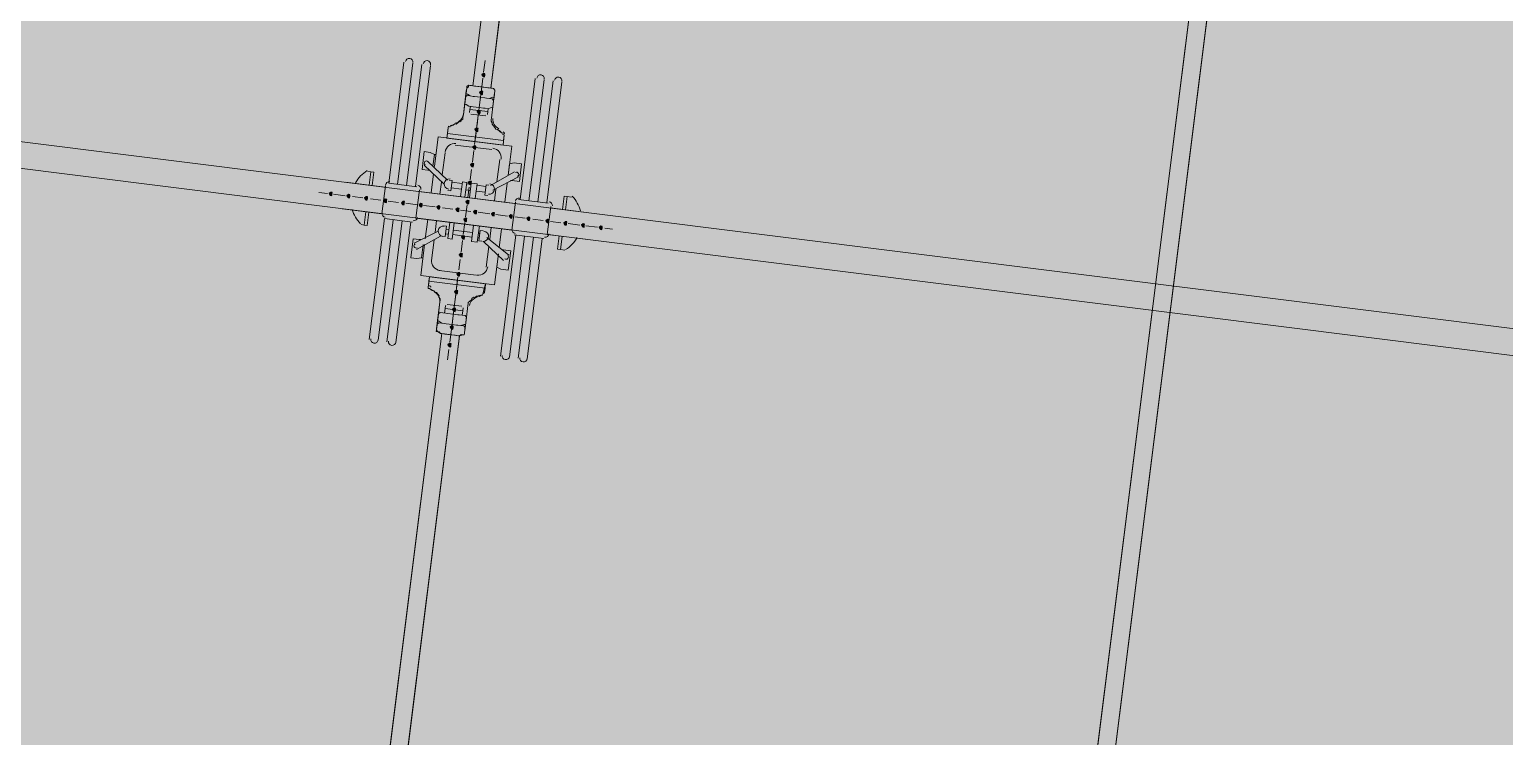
# Model space of a CAD drawing. Header units: metres. Extents: x -4 to 509425, y 7549 to 4732445.
# Drawn here: x 475993.87 to 476002.26, y 4719748.46 to 4719752.49 of the extents above; entities that cross this region are included whole.
import ezdxf

# ---------------------------------------------------------------- set-up
doc = ezdxf.new("R2010")
doc.units = ezdxf.units.M
doc.header["$LTSCALE"] = 0.01
doc.header["$MEASUREMENT"] = 0
doc.layers.get('0').update_dxf_attribs({"lineweight": 0})
doc.layers.add('_SUBESTACIÓN', color=1, linetype='Continuous')
doc.layers.add('SUBESTACION LA VID', color=253, linetype='Continuous')

# ---------------------------------------------------------------- blocks, each defined once
blk = doc.blocks.new('A$Cfff6051d')
at = {"layer": 'SUBESTACION LA VID', "transparency": 33554687}
h = blk.add_hatch(color=256, dxfattribs=at)
h.dxf.hatch_style = 2
h.paths.add_polyline_path([(475996.4589, 4719752.2281), (475996.4599, 4719752.2365), (475996.4515, 4719752.2376), (475996.4421, 4719752.2302), (475996.4494, 4719752.2208), (475996.4578, 4719752.2197)])
h = blk.add_hatch(color=256, dxfattribs=at)
h.dxf.hatch_style = 2
h.paths.add_polyline_path([(475996.4462, 4719752.1273), (475996.4473, 4719752.1357), (475996.4389, 4719752.1367), (475996.4294, 4719752.1294), (475996.4368, 4719752.1199), (475996.4452, 4719752.1189)])
h = blk.add_hatch(color=256, dxfattribs=at)
h.dxf.hatch_style = 2
h.paths.add_polyline_path([(475996.4325, 4719752.0181), (475996.4336, 4719752.0265), (475996.4252, 4719752.0275), (475996.4157, 4719752.0202), (475996.4231, 4719752.0107), (475996.4315, 4719752.0097)])
h = blk.add_hatch(color=256, dxfattribs=at)
h.dxf.hatch_style = 2
h.paths.add_polyline_path([(475996.4199, 4719751.9173), (475996.421, 4719751.9257), (475996.4126, 4719751.9267), (475996.4031, 4719751.9194), (475996.4105, 4719751.9099), (475996.4189, 4719751.9089)])
h = blk.add_hatch(color=256, dxfattribs=at)
h.dxf.hatch_style = 2
h.paths.add_polyline_path([(475996.4073, 4719751.8165), (475996.4083, 4719751.8249), (475996.3999, 4719751.8259), (475996.3905, 4719751.8186), (475996.3978, 4719751.8091), (475996.4062, 4719751.8081)])
h = blk.add_hatch(color=256, dxfattribs=at)
h.dxf.hatch_style = 2
h.paths.add_polyline_path([(475996.3946, 4719751.7157), (475996.3957, 4719751.7241), (475996.3873, 4719751.7251), (475996.3778, 4719751.7178), (475996.3852, 4719751.7083), (475996.3936, 4719751.7073)])
h = blk.add_hatch(color=256, dxfattribs=at)
h.dxf.hatch_style = 2
h.paths.add_polyline_path([(475995.5892, 4719751.5522), (475995.5902, 4719751.5606), (475995.5818, 4719751.5616), (475995.5724, 4719751.5543), (475995.5797, 4719751.5448), (475995.5881, 4719751.5438)])
h = blk.add_hatch(color=256, dxfattribs=at)
h.dxf.hatch_style = 2
h.paths.add_polyline_path([(475996.382, 4719751.6149), (475996.383, 4719751.6233), (475996.3746, 4719751.6243), (475996.3652, 4719751.617), (475996.3725, 4719751.6075), (475996.3809, 4719751.6065)])
h = blk.add_hatch(color=256, dxfattribs=at)
h.dxf.hatch_style = 2
h.paths.add_polyline_path([(475995.69, 4719751.5395), (475995.691, 4719751.5479), (475995.6826, 4719751.549), (475995.6732, 4719751.5416), (475995.6805, 4719751.5322), (475995.6889, 4719751.5311)])
h = blk.add_hatch(color=256, dxfattribs=at)
h.dxf.hatch_style = 2
h.paths.add_polyline_path([(475995.7908, 4719751.5269), (475995.7918, 4719751.5353), (475995.7834, 4719751.5363), (475995.774, 4719751.529), (475995.7813, 4719751.5195), (475995.7897, 4719751.5185)])
h = blk.add_hatch(color=256, dxfattribs=at)
h.dxf.hatch_style = 2
h.paths.add_polyline_path([(475995.9, 4719751.5132), (475995.901, 4719751.5216), (475995.8926, 4719751.5226), (475995.8832, 4719751.5153), (475995.8905, 4719751.5058), (475995.8989, 4719751.5048)])
h = blk.add_hatch(color=256, dxfattribs=at)
h.dxf.hatch_style = 2
h.paths.add_polyline_path([(475996.0008, 4719751.5006), (475996.0018, 4719751.509), (475995.9934, 4719751.51), (475995.984, 4719751.5027), (475995.9913, 4719751.4932), (475995.9997, 4719751.4922)])
h = blk.add_hatch(color=256, dxfattribs=at)
h.dxf.hatch_style = 2
h.paths.add_polyline_path([(475996.1016, 4719751.4879), (475996.1026, 4719751.4963), (475996.0942, 4719751.4974), (475996.0848, 4719751.49), (475996.0921, 4719751.4806), (475996.1005, 4719751.4795)])
h = blk.add_hatch(color=256, dxfattribs=at)
h.dxf.hatch_style = 2
h.paths.add_polyline_path([(475996.2024, 4719751.4753), (475996.2034, 4719751.4837), (475996.195, 4719751.4847), (475996.1856, 4719751.4774), (475996.1929, 4719751.4679), (475996.2013, 4719751.4669)])
h = blk.add_hatch(color=256, dxfattribs=at)
h.dxf.hatch_style = 2
h.paths.add_polyline_path([(475996.3116, 4719751.4616), (475996.3126, 4719751.47), (475996.3042, 4719751.471), (475996.2948, 4719751.4637), (475996.3021, 4719751.4542), (475996.3105, 4719751.4532)])
h = blk.add_hatch(color=256, dxfattribs=at)
h.dxf.hatch_style = 2
h.paths.add_polyline_path([(475996.3683, 4719751.5057), (475996.3694, 4719751.5141), (475996.361, 4719751.5151), (475996.3515, 4719751.5078), (475996.3589, 4719751.4983), (475996.3673, 4719751.4973)])
h = blk.add_hatch(color=256, dxfattribs=at)
h.dxf.hatch_style = 2
h.paths.add_polyline_path([(475996.3557, 4719751.4049), (475996.3567, 4719751.4133), (475996.3483, 4719751.4143), (475996.3389, 4719751.407), (475996.3462, 4719751.3975), (475996.3546, 4719751.3965)])
h = blk.add_hatch(color=256, dxfattribs=at)
h.dxf.hatch_style = 2
h.paths.add_polyline_path([(475996.4124, 4719751.4489), (475996.4134, 4719751.4573), (475996.405, 4719751.4584), (475996.3956, 4719751.4511), (475996.4029, 4719751.4416), (475996.4113, 4719751.4405)])
h = blk.add_hatch(color=256, dxfattribs=at)
h.dxf.hatch_style = 2
h.paths.add_polyline_path([(475996.5132, 4719751.4363), (475996.5142, 4719751.4447), (475996.5058, 4719751.4458), (475996.4964, 4719751.4384), (475996.5037, 4719751.429), (475996.5121, 4719751.4279)])
h = blk.add_hatch(color=256, dxfattribs=at)
h.dxf.hatch_style = 2
h.paths.add_polyline_path([(475996.614, 4719751.4237), (475996.6151, 4719751.4321), (475996.6067, 4719751.4331), (475996.5972, 4719751.4258), (475996.6045, 4719751.4163), (475996.6129, 4719751.4153)])
h = blk.add_hatch(color=256, dxfattribs=at)
h.dxf.hatch_style = 2
h.paths.add_polyline_path([(475996.7148, 4719751.411), (475996.7159, 4719751.4194), (475996.7075, 4719751.4205), (475996.698, 4719751.4131), (475996.7053, 4719751.4037), (475996.7137, 4719751.4026)])
h = blk.add_hatch(color=256, dxfattribs=at)
h.dxf.hatch_style = 2
h.paths.add_polyline_path([(475996.824, 4719751.3973), (475996.8251, 4719751.4057), (475996.8167, 4719751.4068), (475996.8072, 4719751.3994), (475996.8146, 4719751.39), (475996.823, 4719751.3889)])
h = blk.add_hatch(color=256, dxfattribs=at)
h.dxf.hatch_style = 2
h.paths.add_polyline_path([(475996.9248, 4719751.3847), (475996.9259, 4719751.3931), (475996.9175, 4719751.3942), (475996.908, 4719751.3868), (475996.9154, 4719751.3774), (475996.9238, 4719751.3763)])
h = blk.add_hatch(color=256, dxfattribs=at)
h.dxf.hatch_style = 2
h.paths.add_polyline_path([(475996.343, 4719751.3041), (475996.3441, 4719751.3125), (475996.3357, 4719751.3135), (475996.3262, 4719751.3062), (475996.3336, 4719751.2967), (475996.342, 4719751.2957)])
h = blk.add_hatch(color=256, dxfattribs=at)
h.dxf.hatch_style = 2
h.paths.add_polyline_path([(475997.0256, 4719751.3721), (475997.0267, 4719751.3805), (475997.0183, 4719751.3815), (475997.0088, 4719751.3742), (475997.0162, 4719751.3647), (475997.0246, 4719751.3637)])
h = blk.add_hatch(color=256, dxfattribs=at)
h.dxf.hatch_style = 2
h.paths.add_polyline_path([(475997.1264, 4719751.3594), (475997.1275, 4719751.3678), (475997.1191, 4719751.3689), (475997.1096, 4719751.3615), (475997.117, 4719751.3521), (475997.1254, 4719751.351)])
h = blk.add_hatch(color=256, dxfattribs=at)
h.dxf.hatch_style = 2
h.paths.add_polyline_path([(475996.3304, 4719751.2033), (475996.3314, 4719751.2117), (475996.323, 4719751.2127), (475996.3136, 4719751.2054), (475996.3209, 4719751.1959), (475996.3293, 4719751.1949)])
h = blk.add_hatch(color=256, dxfattribs=at)
h.dxf.hatch_style = 2
h.paths.add_polyline_path([(475996.3167, 4719751.0941), (475996.3178, 4719751.1025), (475996.3094, 4719751.1035), (475996.2999, 4719751.0962), (475996.3072, 4719751.0867), (475996.3156, 4719751.0857)])
h = blk.add_hatch(color=256, dxfattribs=at)
h.dxf.hatch_style = 2
h.paths.add_polyline_path([(475996.3041, 4719750.9932), (475996.3051, 4719751.0016), (475996.2967, 4719751.0027), (475996.2873, 4719750.9954), (475996.2946, 4719750.9859), (475996.303, 4719750.9848)])
h = blk.add_hatch(color=256, dxfattribs=at)
h.dxf.hatch_style = 2
h.paths.add_polyline_path([(475996.2914, 4719750.8924), (475996.2925, 4719750.9008), (475996.2841, 4719750.9019), (475996.2746, 4719750.8946), (475996.282, 4719750.8851), (475996.2904, 4719750.884)])
h = blk.add_hatch(color=256, dxfattribs=at)
h.dxf.hatch_style = 2
h.paths.add_polyline_path([(475996.2788, 4719750.7916), (475996.2798, 4719750.8), (475996.2714, 4719750.8011), (475996.262, 4719750.7937), (475996.2693, 4719750.7843), (475996.2777, 4719750.7832)])
h = blk.add_hatch(color=256, dxfattribs=at)
h.dxf.hatch_style = 2
h.paths.add_polyline_path([(475996.2661, 4719750.6908), (475996.2672, 4719750.6992), (475996.2588, 4719750.7003), (475996.2493, 4719750.6929), (475996.2567, 4719750.6835), (475996.2651, 4719750.6824)])
at = {"layer": 'SUBESTACION LA VID', "lineweight": 15}
for p, q in [((475997.0667, 4719757.5529), (475996.3916, 4719752.1683)), ((475997.1675, 4719757.5402), (475996.4925, 4719752.1556)), ((476071.0252, 4719742.1716), (475975.2782, 4719754.1753)), ((476000.6589, 4719754.0821), (475999.9217, 4719748.2018)), ((476071.0063, 4719742.0204), (475975.2593, 4719754.0241)), ((476000.7597, 4719754.0694), (476000.0225, 4719748.1892)), ((475996.461, 4719752.3132), (475996.4526, 4719752.246)), ((475995.999, 4719752.3028), (475995.9126, 4719751.614)), ((475995.963, 4719751.6077), (475996.0494, 4719752.2965)), ((475996.0998, 4719752.2902), (475996.0134, 4719751.6014)), ((475996.0638, 4719751.595), (475996.1502, 4719752.2839)), ((475996.3549, 4719752.1473), (475996.3475, 4719752.0885)), ((475996.4484, 4719752.2123), (475996.4399, 4719752.1451)), ((475996.6602, 4719751.5203), (475996.7466, 4719752.2091)), ((475996.797, 4719752.2028), (475996.7106, 4719751.5139)), ((475996.761, 4719751.5076), (475996.8474, 4719752.1965)), ((475996.8978, 4719752.1901), (475996.8114, 4719751.5013)), ((475996.337, 4719752.0045), (475996.3475, 4719752.0885)), ((475996.4347, 4719752.1031), (475996.4273, 4719752.0443)), ((475996.5071, 4719752.0685), (475996.4966, 4719751.9845)), ((475996.5071, 4719752.0685), (475996.5145, 4719752.1273)), ((475996.3727, 4719752.0171), (475996.3748, 4719752.0339)), ((475996.464, 4719751.9971), (475996.38, 4719752.0076)), ((475996.3811, 4719752.016), (475996.3811, 4719752.016)), ((475996.422, 4719752.0023), (475996.4147, 4719751.9435)), ((475996.4651, 4719752.0055), (475996.4651, 4719752.0055)), ((475996.4756, 4719752.0212), (475996.4735, 4719752.0044)), ((475996.5659, 4719751.8563), (475996.2466, 4719751.8963)), ((475996.2603, 4719751.9373), (475996.2876, 4719751.9509)), ((475996.4094, 4719751.9015), (475996.401, 4719751.8343)), ((475996.5312, 4719751.9204), (475996.5543, 4719751.9004)), ((475996.172, 4719751.7095), (475996.1931, 4719751.8775)), ((475996.6131, 4719751.8248), (475996.1931, 4719751.8775)), ((475996.4997, 4719751.8049), (475996.2897, 4719751.8312)), ((475996.592, 4719751.6568), (475996.6131, 4719751.8248)), ((475996.1332, 4719751.7399), (475996.2476, 4719751.6317)), ((475996.2171, 4719751.6611), (475996.2329, 4719751.7871)), ((475996.3968, 4719751.8007), (475996.3883, 4719751.7335)), ((475996.528, 4719751.6222), (475996.5438, 4719751.7482)), ((475995.7929, 4719751.6802), (475995.8097, 4719751.6781)), ((475996.1132, 4719751.7168), (475996.2276, 4719751.6086)), ((475996.1531, 4719751.5583), (475996.1667, 4719751.6675)), ((475996.3831, 4719751.6915), (475996.3757, 4719751.6327)), ((475996.6288, 4719751.6778), (475996.4912, 4719751.6012)), ((475996.6508, 4719751.6494), (475996.5048, 4719751.5739)), ((475995.564, 4719751.5553), (475995.5136, 4719751.5616)), ((475995.6648, 4719751.5427), (475995.5976, 4719751.5511)), ((475995.8926, 4719751.5909), (475995.6658, 4719751.6193)), ((475995.8737, 4719751.4397), (475995.8937, 4719751.5993)), ((475996.0722, 4719751.594), (475995.9126, 4719751.614)), ((475996.0869, 4719751.5751), (475996.0669, 4719751.4155)), ((475996.6319, 4719751.4982), (475996.0859, 4719751.5667)), ((475996.2035, 4719751.5519), (475996.2119, 4719751.6191)), ((475996.3263, 4719751.5792), (475996.2675, 4719751.5866)), ((475996.3305, 4719751.6128), (475996.2717, 4719751.6202)), ((475996.3211, 4719751.5372), (475996.3316, 4719751.6212)), ((475996.3568, 4719751.618), (475996.3316, 4719751.6212)), ((475996.3463, 4719751.534), (475996.3568, 4719751.618)), ((475996.3767, 4719751.5729), (475996.3515, 4719751.576)), ((475996.3809, 4719751.6065), (475996.3557, 4719751.6096)), ((475996.3704, 4719751.5907), (475996.3631, 4719751.5319)), ((475996.3715, 4719751.5309), (475996.382, 4719751.6149)), ((475996.4156, 4719751.6107), (475996.382, 4719751.6149)), ((475996.4051, 4719751.5267), (475996.4156, 4719751.6107)), ((475996.4607, 4719751.5623), (475996.4103, 4719751.5687)), ((475996.4649, 4719751.5959), (475996.4145, 4719751.6023)), ((475996.4828, 4719751.6022), (475996.466, 4719751.6043)), ((475996.5143, 4719751.513), (475996.5227, 4719751.5802)), ((475996.5731, 4719751.5056), (475996.5868, 4719751.6148)), ((475995.8737, 4719751.4397), (475995.6469, 4719751.4681)), ((475995.7656, 4719751.53), (475995.7068, 4719751.5374)), ((475995.8664, 4719751.5174), (475995.8076, 4719751.5248)), ((475995.9672, 4719751.5048), (475995.9084, 4719751.5121)), ((475996.0764, 4719751.4911), (475996.0092, 4719751.4995)), ((475996.1772, 4719751.4784), (475996.11, 4719751.4869)), ((475996.278, 4719751.4658), (475996.2192, 4719751.4732)), ((475996.3578, 4719751.4899), (475996.3494, 4719751.4227)), ((475996.6518, 4719751.5213), (475996.8198, 4719751.5003)), ((475996.8145, 4719751.3217), (475996.8345, 4719751.4813)), ((475996.8335, 4719751.4729), (475997.0519, 4719751.4456)), ((475996.9522, 4719751.5349), (475996.927, 4719751.538)), ((475995.7886, 4719751.3736), (475995.7981, 4719751.4492)), ((475995.801, 4719750.7236), (475995.8873, 4719751.4124)), ((475995.9377, 4719751.4061), (475995.8514, 4719750.7172)), ((475996.0469, 4719751.3924), (475995.8873, 4719751.4124)), ((475995.9018, 4719750.7109), (475995.9881, 4719751.3997)), ((475996.0385, 4719751.3934), (475995.9522, 4719750.7046)), ((475996.1204, 4719751.2978), (475996.1341, 4719751.407)), ((475996.1761, 4719751.3335), (475996.1845, 4719751.4007)), ((475996.2601, 4719751.3912), (475996.2485, 4719751.2988)), ((475996.2853, 4719751.3881), (475996.2737, 4719751.2957)), ((475996.3788, 4719751.4532), (475996.32, 4719751.4605)), ((475996.3452, 4719751.3891), (475996.3367, 4719751.3219)), ((475996.488, 4719751.4395), (475996.4208, 4719751.4479)), ((475996.5888, 4719751.4268), (475996.5216, 4719751.4353)), ((475996.6896, 4719751.4142), (475996.6308, 4719751.4216)), ((475996.7904, 4719751.4016), (475996.7316, 4719751.4089)), ((475996.8912, 4719751.3889), (475996.8324, 4719751.3963)), ((475997.0004, 4719751.3752), (475996.9332, 4719751.3837)), ((475995.7718, 4719751.3757), (475995.755, 4719751.3778)), ((475996.0574, 4719751.2716), (475996.1939, 4719751.3398)), ((475996.07, 4719751.2359), (475996.2076, 4719751.3125)), ((475996.2517, 4719751.324), (475996.2349, 4719751.3262)), ((475996.2548, 4719751.3492), (475996.238, 4719751.3514)), ((475996.3861, 4719751.3072), (475996.2769, 4719751.3209)), ((475996.3892, 4719751.3324), (475996.28, 4719751.3461)), ((475996.3945, 4719751.3744), (475996.3829, 4719751.282)), ((475996.4281, 4719751.3702), (475996.4165, 4719751.2778)), ((475996.4281, 4719751.3019), (475996.4197, 4719751.303)), ((475996.4312, 4719751.3271), (475996.4228, 4719751.3282)), ((475996.595, 4719751.2042), (475996.4711, 4719751.3051)), ((475996.4869, 4719751.2946), (475996.4953, 4719751.3618)), ((475996.5404, 4719751.2452), (475996.5541, 4719751.3544)), ((475996.635, 4719751.3187), (475996.5486, 4719750.6298)), ((475996.599, 4719750.6235), (475996.6854, 4719751.3123)), ((475996.6266, 4719751.3197), (475996.7946, 4719751.2986)), ((475996.7358, 4719751.306), (475996.6494, 4719750.6172)), ((475996.6998, 4719750.6109), (475996.7862, 4719751.2997)), ((475996.8145, 4719751.3217), (475997.0329, 4719751.2944)), ((475996.8722, 4719751.2377), (475996.8817, 4719751.3133)), ((475997.1012, 4719751.3626), (475997.034, 4719751.371)), ((475997.1852, 4719751.3521), (475997.1432, 4719751.3573)), ((475996.0941, 4719751.0878), (475996.1162, 4719751.2642)), ((475996.1561, 4719751.1739), (475996.1708, 4719751.2915)), ((475996.2737, 4719751.2957), (475996.2485, 4719751.2988)), ((475996.3325, 4719751.2883), (475996.3241, 4719751.2211)), ((475996.4165, 4719751.2778), (475996.3829, 4719751.282)), ((475996.4428, 4719751.283), (475996.426, 4719751.2851)), ((475996.5656, 4719751.1738), (475996.4512, 4719751.282)), ((475996.4669, 4719751.1349), (475996.4816, 4719751.2526)), ((475996.8891, 4719751.2356), (475996.9143, 4719751.2324)), ((475996.3188, 4719751.1791), (475996.3115, 4719751.1203)), ((475996.5141, 4719751.0352), (475996.5362, 4719751.2116)), ((475996.5141, 4719751.0352), (475996.0941, 4719751.0878)), ((475996.4605, 4719751.0163), (475996.1413, 4719751.0563)), ((475996.4102, 4719751.0909), (475996.2001, 4719751.1172)), ((475996.3062, 4719751.0783), (475996.2988, 4719751.0195)), ((475996.1445, 4719751.0133), (475996.1686, 4719751.0017)), ((475996.2936, 4719750.9775), (475996.2851, 4719750.9103)), ((475996.4122, 4719750.9712), (475996.4385, 4719750.9764)), ((475996.2032, 4719750.9376), (475996.1927, 4719750.8536)), ((475996.2347, 4719750.9166), (475996.2326, 4719750.8998)), ((475996.2431, 4719750.9156), (475996.2431, 4719750.9156)), ((475996.3282, 4719750.9134), (475996.2442, 4719750.924)), ((475996.3271, 4719750.905), (475996.3271, 4719750.905)), ((475996.3334, 4719750.8872), (475996.3355, 4719750.904)), ((475996.3523, 4719750.8336), (475996.3628, 4719750.9176)), ((475996.1853, 4719750.7948), (475996.1927, 4719750.8536)), ((475996.2809, 4719750.8767), (475996.2725, 4719750.8095)), ((475996.3523, 4719750.8336), (475996.3449, 4719750.7748)), ((475996.2147, 4719750.757), (475995.4828, 4719744.9188)), ((475996.3155, 4719750.7444), (475995.5836, 4719744.9061)), ((475996.2672, 4719750.7675), (475996.2599, 4719750.7087)), ((475996.2546, 4719750.6667), (475996.2472, 4719750.6079))]:
    blk.add_line(p, q, dxfattribs=at)
at = {"layer": 'SUBESTACION LA VID', "lineweight": 0}
for p, q in [((475996.4637, 4719751.0415), (475996.4479, 4719750.9837)), ((475996.2147, 4719750.757), (475996.3155, 4719750.7444))]:
    blk.add_line(p, q, dxfattribs=at)
at = {"layer": 'SUBESTACION LA VID', "lineweight": 15}
for points in [[(475997.0667, 4719757.5529), (475997.1675, 4719757.5402), (475996.4925, 4719752.1556), (475996.3916, 4719752.1683), (475997.0667, 4719757.5529)], [(476071.0063, 4719742.0204), (476071.0252, 4719742.1716), (475975.2782, 4719754.1753), (475975.2593, 4719754.0241), (476071.0063, 4719742.0204)], [(476000.6589, 4719754.0821), (476000.7597, 4719754.0694), (476000.0225, 4719748.1892), (475999.9217, 4719748.2018), (476000.6589, 4719754.0821)], [(475996.2509, 4719751.9299), (475996.2435, 4719751.8711), (475996.4031, 4719751.8511), (475996.442, 4719752.1619), (475996.4084, 4719752.1662), (475996.3916, 4719752.1683), (475996.3832, 4719752.1693), (475996.3748, 4719752.1704), (475996.3664, 4719752.1714), (475996.3654, 4719752.163), (475996.3559, 4719752.1557), (475996.3549, 4719752.1473), (475996.3538, 4719752.1389), (475996.3475, 4719752.0885), (475996.337, 4719752.0045), (475996.3359, 4719751.9961), (475996.3349, 4719751.9877), (475996.3338, 4719751.9793), (475996.3244, 4719751.9719), (475996.3233, 4719751.9635), (475996.3149, 4719751.9646), (475996.3055, 4719751.9572), (475996.296, 4719751.9499), (475996.2876, 4719751.9509), (475996.2782, 4719751.9436), (475996.2603, 4719751.9373), (475996.2519, 4719751.9383), (475996.2509, 4719751.9299)], [(475996.3549, 4719752.1473), (475996.3538, 4719752.1389), (475996.3528, 4719752.1305), (475996.3517, 4719752.1221), (475996.3601, 4719752.121), (475996.3759, 4719752.1105), (475996.3927, 4719752.1084), (475996.4011, 4719752.1074), (475996.4347, 4719752.1031), (475996.4599, 4719752.1), (475996.4683, 4719752.0989), (475996.4851, 4719752.0968), (475996.5029, 4719752.1031), (475996.5113, 4719752.1021), (475996.5124, 4719752.1105), (475996.5134, 4719752.1189), (475996.5145, 4719752.1273), (475996.5155, 4719752.1357), (475996.5166, 4719752.1441), (475996.5093, 4719752.1535), (475996.4925, 4719752.1556), (475996.4757, 4719752.1577), (475996.4673, 4719752.1588), (475996.442, 4719752.1619), (475996.4084, 4719752.1662), (475996.4, 4719752.1672), (475996.3832, 4719752.1693), (475996.3664, 4719752.1714), (475996.357, 4719752.1641), (475996.3559, 4719752.1557), (475996.3549, 4719752.1473)], [(475996.5701, 4719751.8899), (475996.5627, 4719751.8311), (475996.4031, 4719751.8511), (475996.442, 4719752.1619), (475996.4673, 4719752.1588), (475996.4757, 4719752.1577), (475996.4841, 4719752.1567), (475996.4925, 4719752.1556), (475996.5009, 4719752.1546), (475996.5093, 4719752.1535), (475996.5166, 4719752.1441), (475996.5155, 4719752.1357), (475996.5145, 4719752.1273), (475996.5134, 4719752.1189), (475996.5071, 4719752.0685), (475996.4966, 4719751.9845), (475996.4955, 4719751.9761), (475996.4945, 4719751.9677), (475996.5018, 4719751.9582), (475996.5008, 4719751.9498), (475996.5081, 4719751.9404), (475996.5155, 4719751.9309), (475996.5228, 4719751.9214), (475996.5312, 4719751.9204), (475996.547, 4719751.9099), (475996.5543, 4719751.9004), (475996.5627, 4719751.8994), (475996.5617, 4719751.891), (475996.5701, 4719751.8899)], [(475996.4273, 4719752.0443), (475996.4525, 4719752.0412), (475996.4609, 4719752.0401), (475996.4777, 4719752.038), (475996.4956, 4719752.0443), (475996.504, 4719752.0433), (475996.505, 4719752.0517), (475996.5061, 4719752.0601), (475996.5071, 4719752.0685), (475996.5082, 4719752.0769), (475996.5092, 4719752.0853), (475996.5019, 4719752.0947), (475996.4851, 4719752.0968), (475996.4683, 4719752.0989), (475996.4599, 4719752.1), (475996.4347, 4719752.1031), (475996.4011, 4719752.1074), (475996.3927, 4719752.1084), (475996.3759, 4719752.1105), (475996.3591, 4719752.1126), (475996.3496, 4719752.1053), (475996.3486, 4719752.0969), (475996.3475, 4719752.0885), (475996.3465, 4719752.0801), (475996.3454, 4719752.0717), (475996.3444, 4719752.0633), (475996.3528, 4719752.0622), (475996.3685, 4719752.0517), (475996.3853, 4719752.0496), (475996.3937, 4719752.0486), (475996.4273, 4719752.0443)], [(475996.4777, 4719752.038), (475996.4756, 4719752.0212), (475996.3748, 4719752.0339), (475996.3769, 4719752.0507)], [(475996.5701, 4719751.8899), (475996.5659, 4719751.8563), (475996.5627, 4719751.8311), (475996.2435, 4719751.8711), (475996.2466, 4719751.8963), (475996.2509, 4719751.9299)], [(475996.1017, 4719751.6927), (475996.1143, 4719751.7935), (475996.1479, 4719751.7893), (475996.172, 4719751.7777)], [(475996.1804, 4719751.7767), (475996.172, 4719751.7777), (475996.1636, 4719751.7105)], [(475996.6057, 4719751.6295), (475996.6141, 4719751.6284), (475996.6561, 4719751.6232), (475996.6687, 4719751.724), (475996.6267, 4719751.7292), (475996.6005, 4719751.724), (475996.592, 4719751.6568)], [(475995.817, 4719751.6004), (475995.8265, 4719751.676), (475995.8097, 4719751.6781), (475995.8002, 4719751.6025)], [(475996.1017, 4719751.6927), (475996.1353, 4719751.6885), (475996.1437, 4719751.6874)], [(475996.2486, 4719751.5719), (475996.2654, 4719751.5698), (475996.2728, 4719751.6286), (475996.256, 4719751.6307)], [(475996.4754, 4719751.5434), (475996.4586, 4719751.5455), (475996.466, 4719751.6043)], [(475996.6329, 4719751.5066), (475996.6129, 4719751.347), (475996.0669, 4719751.4155)], [(475996.9007, 4719751.4645), (475996.9102, 4719751.5401), (475996.927, 4719751.538), (475996.9175, 4719751.4624)], [(475995.7813, 4719751.4513), (475995.7718, 4719751.3757), (475995.7886, 4719751.3736)], [(475996.2233, 4719751.3703), (475996.2401, 4719751.3682), (475996.2328, 4719751.3094), (475996.216, 4719751.3115)], [(475996.4502, 4719751.3418), (475996.4334, 4719751.3439), (475996.426, 4719751.2851)], [(475996.8985, 4719751.3112), (475996.8891, 4719751.2356), (475996.8722, 4719751.2377)], [(475996.0522, 4719751.2979), (475996.0385, 4719751.1887), (475996.0721, 4719751.1844), (475996.0983, 4719751.1897)], [(475996.0522, 4719751.2979), (475996.0858, 4719751.2937), (475996.0942, 4719751.2926)], [(475996.1067, 4719751.1886), (475996.0983, 4719751.1897), (475996.1078, 4719751.2653)], [(475996.5562, 4719751.2347), (475996.5646, 4719751.2336), (475996.6066, 4719751.2284), (475996.5929, 4719751.1192), (475996.5509, 4719751.1244), (475996.5267, 4719751.136), (475996.5362, 4719751.2116)], [(475996.1382, 4719751.0311), (475996.1445, 4719751.0815), (475996.3041, 4719751.0615), (475996.2651, 4719750.7507), (475996.2315, 4719750.7549), (475996.2147, 4719750.757), (475996.2063, 4719750.7581), (475996.199, 4719750.7675), (475996.1906, 4719750.7686), (475996.1832, 4719750.778), (475996.1843, 4719750.7864), (475996.1853, 4719750.7948), (475996.1927, 4719750.8536), (475996.2032, 4719750.9376), (475996.2043, 4719750.946), (475996.2053, 4719750.9544), (475996.198, 4719750.9639), (475996.199, 4719750.9723), (475996.1917, 4719750.9817), (475996.1844, 4719750.9912), (475996.176, 4719750.9922), (475996.1686, 4719751.0017), (475996.1602, 4719751.0028), (475996.1445, 4719751.0133), (475996.1361, 4719751.0143), (475996.1371, 4719751.0227), (475996.1382, 4719751.0311)], [(475996.4574, 4719750.9911), (475996.4605, 4719751.0163), (475996.4637, 4719751.0415), (475996.1445, 4719751.0815), (475996.1413, 4719751.0563), (475996.1382, 4719751.0311)], [(475996.4574, 4719750.9911), (475996.4637, 4719751.0415), (475996.3041, 4719751.0615), (475996.2651, 4719750.7507), (475996.2903, 4719750.7475), (475996.2987, 4719750.7465), (475996.3071, 4719750.7454), (475996.3155, 4719750.7444), (475996.325, 4719750.7517), (475996.3334, 4719750.7507), (475996.3418, 4719750.7496), (475996.3428, 4719750.758), (475996.3439, 4719750.7664), (475996.3449, 4719750.7748), (475996.3523, 4719750.8336), (475996.3628, 4719750.9176), (475996.3639, 4719750.926), (475996.3649, 4719750.9344), (475996.3744, 4719750.9418), (475996.3839, 4719750.9491), (475996.3849, 4719750.9575), (475996.3944, 4719750.9649), (475996.4028, 4719750.9638), (475996.4122, 4719750.9712), (475996.429, 4719750.9691), (475996.4385, 4719750.9764), (475996.4469, 4719750.9753), (475996.4479, 4719750.9837), (475996.4574, 4719750.9911)], [(475996.3303, 4719750.862), (475996.3334, 4719750.8872), (475996.2326, 4719750.8998), (475996.2295, 4719750.8746)], [(475996.1853, 4719750.7948), (475996.1864, 4719750.8032), (475996.1874, 4719750.8116), (475996.1969, 4719750.819), (475996.2137, 4719750.8169), (475996.2305, 4719750.8148), (475996.2389, 4719750.8137), (475996.2725, 4719750.8095), (475996.2977, 4719750.8063), (475996.3061, 4719750.8053), (475996.3229, 4719750.8032), (475996.3397, 4719750.8011), (475996.347, 4719750.7916), (475996.346, 4719750.7832), (475996.3449, 4719750.7748), (475996.3439, 4719750.7664), (475996.3428, 4719750.758), (475996.3418, 4719750.7496), (475996.3334, 4719750.7507), (475996.3155, 4719750.7444), (475996.2987, 4719750.7465), (475996.2903, 4719750.7475), (475996.2651, 4719750.7507), (475996.2315, 4719750.7549), (475996.2231, 4719750.756), (475996.2063, 4719750.7581), (475996.1906, 4719750.7686), (475996.1822, 4719750.7696), (475996.1832, 4719750.778), (475996.1843, 4719750.7864), (475996.1853, 4719750.7948)], [(475996.2799, 4719750.8683), (475996.3051, 4719750.8651), (475996.3135, 4719750.8641), (475996.3303, 4719750.862), (475996.3471, 4719750.8599), (475996.3544, 4719750.8504), (475996.3534, 4719750.842), (475996.3523, 4719750.8336), (475996.3513, 4719750.8252), (475996.3502, 4719750.8168), (475996.3491, 4719750.8084), (475996.3407, 4719750.8095), (475996.3229, 4719750.8032), (475996.3061, 4719750.8053), (475996.2977, 4719750.8063), (475996.2725, 4719750.8095), (475996.2389, 4719750.8137), (475996.2305, 4719750.8148), (475996.2137, 4719750.8169), (475996.1979, 4719750.8274), (475996.1895, 4719750.8284), (475996.1906, 4719750.8368), (475996.1917, 4719750.8452), (475996.1927, 4719750.8536), (475996.1938, 4719750.862), (475996.1948, 4719750.8704), (475996.2043, 4719750.8778), (475996.2211, 4719750.8757), (475996.2379, 4719750.8736), (475996.2463, 4719750.8725), (475996.2799, 4719750.8683)], [(475996.2147, 4719750.757), (475996.3155, 4719750.7444), (475995.5836, 4719744.9061), (475995.4828, 4719744.9188), (475996.2147, 4719750.757)]]:
    blk.add_lwpolyline(points, dxfattribs=at)
at = {"layer": 'SUBESTACION LA VID'}
for points in [[(475996.4589, 4719752.2281), (475996.4599, 4719752.2365), (475996.4515, 4719752.2376), (475996.4421, 4719752.2302), (475996.4494, 4719752.2208), (475996.4578, 4719752.2197)], [(475996.4462, 4719752.1273), (475996.4473, 4719752.1357), (475996.4389, 4719752.1367), (475996.4294, 4719752.1294), (475996.4368, 4719752.1199), (475996.4452, 4719752.1189)], [(475996.4325, 4719752.0181), (475996.4336, 4719752.0265), (475996.4252, 4719752.0275), (475996.4157, 4719752.0202), (475996.4231, 4719752.0107), (475996.4315, 4719752.0097)], [(475996.4199, 4719751.9173), (475996.421, 4719751.9257), (475996.4126, 4719751.9267), (475996.4031, 4719751.9194), (475996.4105, 4719751.9099), (475996.4189, 4719751.9089)], [(475996.4073, 4719751.8165), (475996.4083, 4719751.8249), (475996.3999, 4719751.8259), (475996.3905, 4719751.8186), (475996.3978, 4719751.8091), (475996.4062, 4719751.8081)], [(475996.3946, 4719751.7157), (475996.3957, 4719751.7241), (475996.3873, 4719751.7251), (475996.3778, 4719751.7178), (475996.3852, 4719751.7083), (475996.3936, 4719751.7073)], [(475995.5892, 4719751.5522), (475995.5902, 4719751.5606), (475995.5818, 4719751.5616), (475995.5724, 4719751.5543), (475995.5797, 4719751.5448), (475995.5881, 4719751.5438)], [(475996.382, 4719751.6149), (475996.383, 4719751.6233), (475996.3746, 4719751.6243), (475996.3652, 4719751.617), (475996.3725, 4719751.6075), (475996.3809, 4719751.6065)], [(475995.69, 4719751.5395), (475995.691, 4719751.5479), (475995.6826, 4719751.549), (475995.6732, 4719751.5416), (475995.6805, 4719751.5322), (475995.6889, 4719751.5311)], [(475995.7908, 4719751.5269), (475995.7918, 4719751.5353), (475995.7834, 4719751.5363), (475995.774, 4719751.529), (475995.7813, 4719751.5195), (475995.7897, 4719751.5185)], [(475995.9, 4719751.5132), (475995.901, 4719751.5216), (475995.8926, 4719751.5226), (475995.8832, 4719751.5153), (475995.8905, 4719751.5058), (475995.8989, 4719751.5048)], [(475996.0008, 4719751.5006), (475996.0018, 4719751.509), (475995.9934, 4719751.51), (475995.984, 4719751.5027), (475995.9913, 4719751.4932), (475995.9997, 4719751.4922)], [(475996.1016, 4719751.4879), (475996.1026, 4719751.4963), (475996.0942, 4719751.4974), (475996.0848, 4719751.49), (475996.0921, 4719751.4806), (475996.1005, 4719751.4795)], [(475996.2024, 4719751.4753), (475996.2034, 4719751.4837), (475996.195, 4719751.4847), (475996.1856, 4719751.4774), (475996.1929, 4719751.4679), (475996.2013, 4719751.4669)], [(475996.3116, 4719751.4616), (475996.3126, 4719751.47), (475996.3042, 4719751.471), (475996.2948, 4719751.4637), (475996.3021, 4719751.4542), (475996.3105, 4719751.4532)], [(475996.3683, 4719751.5057), (475996.3694, 4719751.5141), (475996.361, 4719751.5151), (475996.3515, 4719751.5078), (475996.3589, 4719751.4983), (475996.3673, 4719751.4973)], [(475996.3557, 4719751.4049), (475996.3567, 4719751.4133), (475996.3483, 4719751.4143), (475996.3389, 4719751.407), (475996.3462, 4719751.3975), (475996.3546, 4719751.3965)], [(475996.4124, 4719751.4489), (475996.4134, 4719751.4573), (475996.405, 4719751.4584), (475996.3956, 4719751.4511), (475996.4029, 4719751.4416), (475996.4113, 4719751.4405)], [(475996.5132, 4719751.4363), (475996.5142, 4719751.4447), (475996.5058, 4719751.4458), (475996.4964, 4719751.4384), (475996.5037, 4719751.429), (475996.5121, 4719751.4279)], [(475996.614, 4719751.4237), (475996.6151, 4719751.4321), (475996.6067, 4719751.4331), (475996.5972, 4719751.4258), (475996.6045, 4719751.4163), (475996.6129, 4719751.4153)], [(475996.7148, 4719751.411), (475996.7159, 4719751.4194), (475996.7075, 4719751.4205), (475996.698, 4719751.4131), (475996.7053, 4719751.4037), (475996.7137, 4719751.4026)], [(475996.824, 4719751.3973), (475996.8251, 4719751.4057), (475996.8167, 4719751.4068), (475996.8072, 4719751.3994), (475996.8146, 4719751.39), (475996.823, 4719751.3889)], [(475996.9248, 4719751.3847), (475996.9259, 4719751.3931), (475996.9175, 4719751.3942), (475996.908, 4719751.3868), (475996.9154, 4719751.3774), (475996.9238, 4719751.3763)], [(475996.343, 4719751.3041), (475996.3441, 4719751.3125), (475996.3357, 4719751.3135), (475996.3262, 4719751.3062), (475996.3336, 4719751.2967), (475996.342, 4719751.2957)], [(475997.0256, 4719751.3721), (475997.0267, 4719751.3805), (475997.0183, 4719751.3815), (475997.0088, 4719751.3742), (475997.0162, 4719751.3647), (475997.0246, 4719751.3637)], [(475997.1264, 4719751.3594), (475997.1275, 4719751.3678), (475997.1191, 4719751.3689), (475997.1096, 4719751.3615), (475997.117, 4719751.3521), (475997.1254, 4719751.351)], [(475996.3304, 4719751.2033), (475996.3314, 4719751.2117), (475996.323, 4719751.2127), (475996.3136, 4719751.2054), (475996.3209, 4719751.1959), (475996.3293, 4719751.1949)], [(475996.3167, 4719751.0941), (475996.3178, 4719751.1025), (475996.3094, 4719751.1035), (475996.2999, 4719751.0962), (475996.3072, 4719751.0867), (475996.3156, 4719751.0857)], [(475996.3041, 4719750.9932), (475996.3051, 4719751.0016), (475996.2967, 4719751.0027), (475996.2873, 4719750.9954), (475996.2946, 4719750.9859), (475996.303, 4719750.9848)], [(475996.2914, 4719750.8924), (475996.2925, 4719750.9008), (475996.2841, 4719750.9019), (475996.2746, 4719750.8946), (475996.282, 4719750.8851), (475996.2904, 4719750.884)], [(475996.2788, 4719750.7916), (475996.2798, 4719750.8), (475996.2714, 4719750.8011), (475996.262, 4719750.7937), (475996.2693, 4719750.7843), (475996.2777, 4719750.7832)], [(475996.2661, 4719750.6908), (475996.2672, 4719750.6992), (475996.2588, 4719750.7003), (475996.2493, 4719750.6929), (475996.2567, 4719750.6835), (475996.2651, 4719750.6824)]]:
    blk.add_lwpolyline(points, close=True, dxfattribs=at)
at = {"layer": 'SUBESTACION LA VID', "lineweight": 0}
for points in [[(475996.4589, 4719752.2281), (475996.4599, 4719752.2365), (475996.4515, 4719752.2376), (475996.4421, 4719752.2302), (475996.4494, 4719752.2208), (475996.4578, 4719752.2197)], [(475996.4462, 4719752.1273), (475996.4473, 4719752.1357), (475996.4389, 4719752.1367), (475996.4294, 4719752.1294), (475996.4368, 4719752.1199), (475996.4452, 4719752.1189)], [(475996.4325, 4719752.0181), (475996.4336, 4719752.0265), (475996.4252, 4719752.0275), (475996.4157, 4719752.0202), (475996.4231, 4719752.0107), (475996.4315, 4719752.0097)], [(475996.4199, 4719751.9173), (475996.421, 4719751.9257), (475996.4126, 4719751.9267), (475996.4031, 4719751.9194), (475996.4105, 4719751.9099), (475996.4189, 4719751.9089)], [(475996.4073, 4719751.8165), (475996.4083, 4719751.8249), (475996.3999, 4719751.8259), (475996.3905, 4719751.8186), (475996.3978, 4719751.8091), (475996.4062, 4719751.8081)], [(475996.3946, 4719751.7157), (475996.3957, 4719751.7241), (475996.3873, 4719751.7251), (475996.3778, 4719751.7178), (475996.3852, 4719751.7083), (475996.3936, 4719751.7073)], [(475995.5892, 4719751.5522), (475995.5902, 4719751.5606), (475995.5818, 4719751.5616), (475995.5724, 4719751.5543), (475995.5797, 4719751.5448), (475995.5881, 4719751.5438)], [(475996.382, 4719751.6149), (475996.383, 4719751.6233), (475996.3746, 4719751.6243), (475996.3652, 4719751.617), (475996.3725, 4719751.6075), (475996.3809, 4719751.6065)], [(475995.69, 4719751.5395), (475995.691, 4719751.5479), (475995.6826, 4719751.549), (475995.6732, 4719751.5416), (475995.6805, 4719751.5322), (475995.6889, 4719751.5311)], [(475995.7908, 4719751.5269), (475995.7918, 4719751.5353), (475995.7834, 4719751.5363), (475995.774, 4719751.529), (475995.7813, 4719751.5195), (475995.7897, 4719751.5185)], [(475995.9, 4719751.5132), (475995.901, 4719751.5216), (475995.8926, 4719751.5226), (475995.8832, 4719751.5153), (475995.8905, 4719751.5058), (475995.8989, 4719751.5048)], [(475996.0008, 4719751.5006), (475996.0018, 4719751.509), (475995.9934, 4719751.51), (475995.984, 4719751.5027), (475995.9913, 4719751.4932), (475995.9997, 4719751.4922)], [(475996.1016, 4719751.4879), (475996.1026, 4719751.4963), (475996.0942, 4719751.4974), (475996.0848, 4719751.49), (475996.0921, 4719751.4806), (475996.1005, 4719751.4795)], [(475996.2024, 4719751.4753), (475996.2034, 4719751.4837), (475996.195, 4719751.4847), (475996.1856, 4719751.4774), (475996.1929, 4719751.4679), (475996.2013, 4719751.4669)], [(475996.3116, 4719751.4616), (475996.3126, 4719751.47), (475996.3042, 4719751.471), (475996.2948, 4719751.4637), (475996.3021, 4719751.4542), (475996.3105, 4719751.4532)], [(475996.3683, 4719751.5057), (475996.3694, 4719751.5141), (475996.361, 4719751.5151), (475996.3515, 4719751.5078), (475996.3589, 4719751.4983), (475996.3673, 4719751.4973)], [(475996.3557, 4719751.4049), (475996.3567, 4719751.4133), (475996.3483, 4719751.4143), (475996.3389, 4719751.407), (475996.3462, 4719751.3975), (475996.3546, 4719751.3965)], [(475996.4124, 4719751.4489), (475996.4134, 4719751.4573), (475996.405, 4719751.4584), (475996.3956, 4719751.4511), (475996.4029, 4719751.4416), (475996.4113, 4719751.4405)], [(475996.5132, 4719751.4363), (475996.5142, 4719751.4447), (475996.5058, 4719751.4458), (475996.4964, 4719751.4384), (475996.5037, 4719751.429), (475996.5121, 4719751.4279)], [(475996.614, 4719751.4237), (475996.6151, 4719751.4321), (475996.6067, 4719751.4331), (475996.5972, 4719751.4258), (475996.6045, 4719751.4163), (475996.6129, 4719751.4153)], [(475996.7148, 4719751.411), (475996.7159, 4719751.4194), (475996.7075, 4719751.4205), (475996.698, 4719751.4131), (475996.7053, 4719751.4037), (475996.7137, 4719751.4026)], [(475996.824, 4719751.3973), (475996.8251, 4719751.4057), (475996.8167, 4719751.4068), (475996.8072, 4719751.3994), (475996.8146, 4719751.39), (475996.823, 4719751.3889)], [(475996.9248, 4719751.3847), (475996.9259, 4719751.3931), (475996.9175, 4719751.3942), (475996.908, 4719751.3868), (475996.9154, 4719751.3774), (475996.9238, 4719751.3763)], [(475996.343, 4719751.3041), (475996.3441, 4719751.3125), (475996.3357, 4719751.3135), (475996.3262, 4719751.3062), (475996.3336, 4719751.2967), (475996.342, 4719751.2957)], [(475997.0256, 4719751.3721), (475997.0267, 4719751.3805), (475997.0183, 4719751.3815), (475997.0088, 4719751.3742), (475997.0162, 4719751.3647), (475997.0246, 4719751.3637)], [(475997.1264, 4719751.3594), (475997.1275, 4719751.3678), (475997.1191, 4719751.3689), (475997.1096, 4719751.3615), (475997.117, 4719751.3521), (475997.1254, 4719751.351)], [(475996.3304, 4719751.2033), (475996.3314, 4719751.2117), (475996.323, 4719751.2127), (475996.3136, 4719751.2054), (475996.3209, 4719751.1959), (475996.3293, 4719751.1949)], [(475996.3167, 4719751.0941), (475996.3178, 4719751.1025), (475996.3094, 4719751.1035), (475996.2999, 4719751.0962), (475996.3072, 4719751.0867), (475996.3156, 4719751.0857)], [(475996.3041, 4719750.9932), (475996.3051, 4719751.0016), (475996.2967, 4719751.0027), (475996.2873, 4719750.9954), (475996.2946, 4719750.9859), (475996.303, 4719750.9848)], [(475996.2914, 4719750.8924), (475996.2925, 4719750.9008), (475996.2841, 4719750.9019), (475996.2746, 4719750.8946), (475996.282, 4719750.8851), (475996.2904, 4719750.884)], [(475996.2788, 4719750.7916), (475996.2798, 4719750.8), (475996.2714, 4719750.8011), (475996.262, 4719750.7937), (475996.2693, 4719750.7843), (475996.2777, 4719750.7832)], [(475996.2661, 4719750.6908), (475996.2672, 4719750.6992), (475996.2588, 4719750.7003), (475996.2493, 4719750.6929), (475996.2567, 4719750.6835), (475996.2651, 4719750.6824)]]:
    blk.add_lwpolyline(points, close=True, dxfattribs=at)
for points in [[(475996.337, 4719752.0045), (475996.3538, 4719752.1389), (475996.3549, 4719752.1473), (475996.337, 4719752.0045), (475996.3559, 4719752.1557)], [(475996.1445, 4719751.0815), (475996.1371, 4719751.0227), (475996.1445, 4719751.0815), (475996.1371, 4719751.0227)], [(475996.2032, 4719750.9376), (475996.1853, 4719750.7948), (475996.1843, 4719750.7864), (475996.2032, 4719750.9376), (475996.1832, 4719750.778)]]:
    blk.add_lwpolyline(points, dxfattribs=at)
at = {"layer": 'SUBESTACION LA VID', "lineweight": 15}
for points in [[(475996.0499, 4719752.3007), (475996.0513, 4719752.3123), (475996.0431, 4719752.3229), (475996.0315, 4719752.3243), (475996.0199, 4719752.3258), (475996.0093, 4719752.3176), (475996.0079, 4719752.306)], [(475996.1507, 4719752.2881), (475996.1521, 4719752.2997), (475996.1439, 4719752.3102), (475996.1323, 4719752.3117), (475996.1207, 4719752.3132), (475996.1101, 4719752.3049), (475996.1087, 4719752.2933)], [(475996.7975, 4719752.207), (475996.799, 4719752.2186), (475996.7907, 4719752.2292), (475996.7792, 4719752.2306), (475996.7676, 4719752.2321), (475996.757, 4719752.2238), (475996.7555, 4719752.2122)], [(475996.8983, 4719752.1943), (475996.8998, 4719752.2059), (475996.8916, 4719752.2165), (475996.88, 4719752.218), (475996.8684, 4719752.2194), (475996.8578, 4719752.2112), (475996.8563, 4719752.1996)], [(475996.136, 4719751.7372), (475996.1308, 4719751.742), (475996.1228, 4719751.7416), (475996.118, 4719751.7364), (475996.1133, 4719751.7312), (475996.1136, 4719751.7232), (475996.1188, 4719751.7185)], [(475996.2612, 4719751.6385), (475996.245, 4719751.6406), (475996.2302, 4719751.6291), (475996.2282, 4719751.6128), (475996.2261, 4719751.5966), (475996.2376, 4719751.5818), (475996.2539, 4719751.5797)], [(475996.6458, 4719751.6524), (475996.652, 4719751.6557), (475996.6543, 4719751.6634), (475996.651, 4719751.6696), (475996.6477, 4719751.6758), (475996.64, 4719751.6781), (475996.6338, 4719751.6748)], [(475996.4807, 4719751.5513), (475996.4969, 4719751.5493), (475996.5117, 4719751.5608), (475996.5138, 4719751.577), (475996.5158, 4719751.5933), (475996.5043, 4719751.6081), (475996.4881, 4719751.6101)], [(475996.2275, 4719751.3697), (475996.2113, 4719751.3718), (475996.1965, 4719751.3603), (475996.1945, 4719751.344), (475996.1924, 4719751.3278), (475996.2039, 4719751.313), (475996.2202, 4719751.3109)], [(475996.447, 4719751.2825), (475996.4632, 4719751.2805), (475996.478, 4719751.292), (475996.4801, 4719751.3082), (475996.4821, 4719751.3244), (475996.4706, 4719751.3393), (475996.4544, 4719751.3413)], [(475996.0624, 4719751.2686), (475996.0562, 4719751.2653), (475996.0539, 4719751.2576), (475996.0572, 4719751.2514), (475996.0605, 4719751.2453), (475996.0682, 4719751.2429), (475996.0744, 4719751.2462)], [(475996.5723, 4719751.1838), (475996.5774, 4719751.1791), (475996.5855, 4719751.1794), (475996.5902, 4719751.1846), (475996.5949, 4719751.1898), (475996.5946, 4719751.1978), (475996.5894, 4719751.2026)], [(475995.8099, 4719750.7267), (475995.8084, 4719750.7151), (475995.8167, 4719750.7045), (475995.8283, 4719750.7031), (475995.8399, 4719750.7016), (475995.8504, 4719750.7098), (475995.8519, 4719750.7214)], [(475995.9107, 4719750.7141), (475995.9092, 4719750.7025), (475995.9175, 4719750.6919), (475995.9291, 4719750.6904), (475995.9407, 4719750.689), (475995.9512, 4719750.6972), (475995.9527, 4719750.7088)], [(475996.5575, 4719750.633), (475996.5561, 4719750.6214), (475996.5643, 4719750.6108), (475996.5759, 4719750.6093), (475996.5875, 4719750.6079), (475996.5981, 4719750.6161), (475996.5995, 4719750.6277)], [(475996.6583, 4719750.6203), (475996.6569, 4719750.6087), (475996.6651, 4719750.5982), (475996.6767, 4719750.5967), (475996.6883, 4719750.5953), (475996.6989, 4719750.6035), (475996.7003, 4719750.6151)]]:
    blk.add_open_spline(points, degree=3, knots=[0, 0, 0, 0, 1, 1, 1, 2, 2, 2, 2], dxfattribs=at)
for points in [[(475996.2903, 4719751.9551), (475996.3138, 4719751.9611), (475996.3318, 4719751.98), (475996.3367, 4719752.0037)], [(475996.5051, 4719751.9826), (475996.504, 4719751.9583), (475996.5168, 4719751.9356), (475996.538, 4719751.924)], [(475996.2698, 4719751.944), (475996.2646, 4719751.9429), (475996.2606, 4719751.9387), (475996.2598, 4719751.9335)], [(475996.5706, 4719751.8945), (475996.5711, 4719751.8998), (475996.5683, 4719751.9048), (475996.5635, 4719751.9071)], [(475996.2949, 4719751.8391), (475996.2648, 4719751.8429), (475996.2373, 4719751.8215), (475996.2335, 4719751.7913)], [(475996.5527, 4719751.7513), (475996.5565, 4719751.7815), (475996.5351, 4719751.809), (475996.5049, 4719751.8128)], [(475995.789, 4719751.6855), (475995.762, 4719751.6682), (475995.7395, 4719751.6445), (475995.7236, 4719751.6166)], [(475995.9179, 4719751.6219), (475995.9063, 4719751.6233), (475995.8957, 4719751.6151), (475995.8942, 4719751.6035)], [(475996.0958, 4719751.5782), (475996.0973, 4719751.5898), (475996.0891, 4719751.6004), (475996.0775, 4719751.6019)], [(475996.6571, 4719751.5292), (475996.6455, 4719751.5306), (475996.6349, 4719751.5224), (475996.6335, 4719751.5108)], [(475996.8435, 4719751.4845), (475996.8449, 4719751.4961), (475996.8367, 4719751.5067), (475996.8251, 4719751.5081)], [(475997.0037, 4719751.4561), (475996.9951, 4719751.4871), (475996.9792, 4719751.5156), (475996.9572, 4719751.539)], [(475995.7045, 4719751.4649), (475995.7131, 4719751.4339), (475995.729, 4719751.4055), (475995.751, 4719751.382)], [(475995.8742, 4719751.4439), (475995.8728, 4719751.4323), (475995.881, 4719751.4217), (475995.8926, 4719751.4203)], [(475996.0522, 4719751.4002), (475996.0638, 4719751.3988), (475996.0744, 4719751.407), (475996.0758, 4719751.4186)], [(475996.6134, 4719751.3512), (475996.612, 4719751.3396), (475996.6202, 4719751.329), (475996.6318, 4719751.3276)], [(475996.7998, 4719751.3065), (475996.8114, 4719751.3051), (475996.822, 4719751.3133), (475996.8235, 4719751.3249)], [(475996.9192, 4719751.2355), (475996.9462, 4719751.2529), (475996.9687, 4719751.2765), (475996.9847, 4719751.3044)], [(475996.1566, 4719751.1781), (475996.1528, 4719751.148), (475996.1742, 4719751.1205), (475996.2043, 4719751.1167)], [(475996.4144, 4719751.0903), (475996.4445, 4719751.0866), (475996.472, 4719751.1079), (475996.4758, 4719751.1381)], [(475996.147, 4719751.0339), (475996.1465, 4719751.0286), (475996.1494, 4719751.0236), (475996.1541, 4719751.0212)], [(475996.2031, 4719750.9385), (475996.2042, 4719750.9627), (475996.1914, 4719750.9854), (475996.1702, 4719750.997)], [(475996.4179, 4719750.966), (475996.3945, 4719750.96), (475996.3765, 4719750.9411), (475996.3715, 4719750.9174)], [(475996.4478, 4719750.9844), (475996.453, 4719750.9855), (475996.457, 4719750.9897), (475996.4578, 4719750.9949)]]:
    blk.add_open_spline(points, degree=3, dxfattribs=at)

msp = doc.modelspace()

# ---------------------------------------------------------------- hatches: boundary and pattern name
at = {"layer": '_SUBESTACIÓN', "transparency": 33554559}
h = msp.add_hatch(color=1, dxfattribs=at)
h.dxf.hatch_style = 1
h.paths.add_polyline_path([(475968.6399, 4719805.825), (476089.9386, 4719790.615), (476078.1686, 4719696.74), (475956.8686, 4719711.9502)])

# ---------------------------------------------------------------- block references
at = {"linetype": 'Continuous'}
msp.add_blockref('A$Cfff6051d', (0, 0), dxfattribs=at)

doc.saveas('drawing.dxf')
